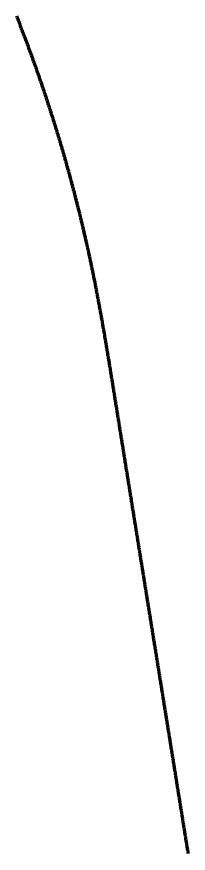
# Model space of a CAD drawing. Header units: metres. Extents: x 84843 to 90196, y 2281619 to 2289011.
# Drawn here: x 89247.4 to 89342.4, y 2283928.8 to 2284390.8 of the extents above; entities that cross this region are included whole.
import ezdxf

# ---------------------------------------------------------------- set-up
doc = ezdxf.new("R2010")
doc.units = ezdxf.units.M
doc.layers.add('Linje - 1', color=5, linetype='Continuous', lineweight=200)

msp = doc.modelspace()

# ---------------------------------------------------------------- linework, layer by layer
at = {"layer": 'Linje - 1'}
msp.add_polyline3d([(89342.36, 2283928.76, 26.86), (89342.28, 2283929.25, 26.84), (89342.2, 2283929.75, 26.82), (89342.12, 2283930.24, 26.8), (89342.04, 2283930.73, 26.78), (89341.96, 2283931.23, 26.76), (89341.88, 2283931.72, 26.74), (89341.8, 2283932.21, 26.73), (89341.72, 2283932.71, 26.71), (89341.64, 2283933.2, 26.69), (89341.56, 2283933.69, 26.67), (89341.48, 2283934.19, 26.65), (89341.4, 2283934.68, 26.63), (89341.32, 2283935.18, 26.61), (89341.24, 2283935.67, 26.59), (89341.16, 2283936.16, 26.57), (89341.08, 2283936.66, 26.55), (89341.01, 2283937.15, 26.54), (89340.93, 2283937.64, 26.52), (89340.85, 2283938.14, 26.5), (89340.77, 2283938.63, 26.48), (89340.69, 2283939.12, 26.46), (89340.61, 2283939.62, 26.44), (89340.53, 2283940.11, 26.42), (89340.45, 2283940.61, 26.4), (89340.37, 2283941.1, 26.38), (89340.29, 2283941.59, 26.36), (89340.21, 2283942.09, 26.35), (89340.13, 2283942.58, 26.33), (89340.05, 2283943.07, 26.31), (89339.97, 2283943.57, 26.29), (89339.89, 2283944.06, 26.27), (89339.81, 2283944.55, 26.25), (89339.73, 2283945.05, 26.23), (89339.65, 2283945.54, 26.21), (89339.57, 2283946.04, 26.19), (89339.49, 2283946.53, 26.17), (89339.41, 2283947.02, 26.16), (89339.34, 2283947.52, 26.14), (89339.26, 2283948.01, 26.12), (89339.18, 2283948.5, 26.1), (89339.1, 2283949, 26.08), (89339.02, 2283949.49, 26.06), (89338.94, 2283949.98, 26.04), (89338.86, 2283950.48, 26.02), (89338.78, 2283950.97, 26), (89338.7, 2283951.47, 25.98), (89338.62, 2283951.96, 25.97), (89338.54, 2283952.45, 25.95), (89338.46, 2283952.95, 25.93), (89338.38, 2283953.44, 25.91), (89338.3, 2283953.93, 25.89), (89338.22, 2283954.43, 25.87), (89338.14, 2283954.92, 25.85), (89338.06, 2283955.41, 25.83), (89337.98, 2283955.91, 25.81), (89337.9, 2283956.4, 25.79), (89337.82, 2283956.9, 25.78), (89337.74, 2283957.39, 25.76), (89337.67, 2283957.88, 25.74), (89337.59, 2283958.38, 25.72), (89337.51, 2283958.87, 25.7), (89337.43, 2283959.36, 25.68), (89337.35, 2283959.86, 25.66), (89337.27, 2283960.35, 25.64), (89337.19, 2283960.84, 25.62), (89337.11, 2283961.34, 25.6), (89337.03, 2283961.83, 25.59), (89336.95, 2283962.33, 25.57), (89336.87, 2283962.82, 25.55), (89336.79, 2283963.31, 25.53), (89336.71, 2283963.81, 25.51), (89336.63, 2283964.3, 25.49), (89336.55, 2283964.79, 25.47), (89336.47, 2283965.29, 25.45), (89336.39, 2283965.78, 25.43), (89336.31, 2283966.27, 25.41), (89336.23, 2283966.77, 25.4), (89336.15, 2283967.26, 25.38), (89336.07, 2283967.76, 25.36), (89336, 2283968.25, 25.34), (89335.92, 2283968.74, 25.32), (89335.84, 2283969.24, 25.3), (89335.76, 2283969.73, 25.28), (89335.68, 2283970.22, 25.26), (89335.6, 2283970.72, 25.24), (89335.52, 2283971.21, 25.22), (89335.44, 2283971.7, 25.21), (89335.36, 2283972.2, 25.19), (89335.28, 2283972.69, 25.17), (89335.2, 2283973.19, 25.15), (89335.12, 2283973.68, 25.13), (89335.04, 2283974.17, 25.11), (89334.96, 2283974.67, 25.09), (89334.88, 2283975.16, 25.07), (89334.8, 2283975.65, 25.05), (89334.72, 2283976.15, 25.03), (89334.64, 2283976.64, 25.02), (89334.56, 2283977.13, 25), (89334.48, 2283977.63, 24.98), (89334.4, 2283978.12, 24.96), (89334.33, 2283978.62, 24.94), (89334.25, 2283979.11, 24.92), (89334.17, 2283979.6, 24.9), (89334.09, 2283980.1, 24.88), (89334.01, 2283980.59, 24.86), (89333.93, 2283981.08, 24.84), (89333.85, 2283981.58, 24.83), (89333.77, 2283982.07, 24.81), (89333.69, 2283982.56, 24.79), (89333.61, 2283983.06, 24.77), (89333.53, 2283983.55, 24.75), (89333.45, 2283984.05, 24.73), (89333.37, 2283984.54, 24.71), (89333.29, 2283985.03, 24.69), (89333.21, 2283985.53, 24.67), (89333.13, 2283986.02, 24.65), (89333.05, 2283986.51, 24.64), (89332.97, 2283987.01, 24.62), (89332.89, 2283987.5, 24.6), (89332.81, 2283987.99, 24.58), (89332.73, 2283988.49, 24.56), (89332.66, 2283988.98, 24.54), (89332.58, 2283989.48, 24.52), (89332.5, 2283989.97, 24.5), (89332.42, 2283990.46, 24.48), (89332.34, 2283990.96, 24.46), (89332.26, 2283991.45, 24.45), (89332.18, 2283991.94, 24.43), (89332.1, 2283992.44, 24.41), (89332.02, 2283992.93, 24.39), (89331.94, 2283993.42, 24.37), (89331.86, 2283993.92, 24.35), (89331.78, 2283994.41, 24.33), (89331.7, 2283994.91, 24.31), (89331.62, 2283995.4, 24.29), (89331.54, 2283995.89, 24.27), (89331.46, 2283996.39, 24.26), (89331.38, 2283996.88, 24.24), (89331.3, 2283997.37, 24.22), (89331.22, 2283997.87, 24.2), (89331.14, 2283998.36, 24.18), (89331.06, 2283998.85, 24.16), (89330.99, 2283999.35, 24.14), (89330.91, 2283999.84, 24.12), (89330.83, 2284000.34, 24.1), (89330.75, 2284000.83, 24.08), (89330.67, 2284001.32, 24.07), (89330.59, 2284001.82, 24.05), (89330.51, 2284002.31, 24.03), (89330.43, 2284002.8, 24.01), (89330.35, 2284003.3, 23.99), (89330.27, 2284003.79, 23.97), (89330.19, 2284004.28, 23.95), (89330.11, 2284004.78, 23.93), (89330.03, 2284005.27, 23.91), (89329.95, 2284005.77, 23.89), (89329.87, 2284006.26, 23.88), (89329.79, 2284006.75, 23.86), (89329.71, 2284007.25, 23.84), (89329.63, 2284007.74, 23.82), (89329.55, 2284008.23, 23.8), (89329.47, 2284008.73, 23.78), (89329.39, 2284009.22, 23.76), (89329.32, 2284009.71, 23.74), (89329.24, 2284010.21, 23.72), (89329.16, 2284010.7, 23.7), (89329.08, 2284011.2, 23.69), (89329, 2284011.69, 23.67), (89328.92, 2284012.18, 23.65), (89328.84, 2284012.68, 23.63), (89328.76, 2284013.17, 23.61), (89328.68, 2284013.66, 23.59), (89328.6, 2284014.16, 23.57), (89328.52, 2284014.65, 23.55), (89328.44, 2284015.14, 23.53), (89328.36, 2284015.64, 23.51), (89328.28, 2284016.13, 23.5), (89328.2, 2284016.63, 23.48), (89328.12, 2284017.12, 23.46), (89328.04, 2284017.61, 23.44), (89327.96, 2284018.11, 23.42), (89327.88, 2284018.6, 23.4), (89327.8, 2284019.09, 23.38), (89327.72, 2284019.59, 23.36), (89327.65, 2284020.08, 23.34), (89327.57, 2284020.57, 23.32), (89327.49, 2284021.07, 23.31), (89327.41, 2284021.56, 23.29), (89327.33, 2284022.06, 23.27), (89327.25, 2284022.55, 23.25), (89327.17, 2284023.04, 23.23), (89327.09, 2284023.54, 23.21), (89327.01, 2284024.03, 23.19), (89326.93, 2284024.52, 23.17), (89326.85, 2284025.02, 23.15), (89326.77, 2284025.51, 23.13), (89326.69, 2284026, 23.12), (89326.61, 2284026.5, 23.1), (89326.53, 2284026.99, 23.08), (89326.45, 2284027.49, 23.06), (89326.37, 2284027.98, 23.04), (89326.29, 2284028.47, 23.02), (89326.21, 2284028.97, 23), (89326.13, 2284029.46, 22.98), (89326.05, 2284029.95, 22.96), (89325.98, 2284030.45, 22.94), (89325.9, 2284030.94, 22.93), (89325.82, 2284031.43, 22.91), (89325.74, 2284031.93, 22.89), (89325.66, 2284032.42, 22.87), (89325.58, 2284032.92, 22.85), (89325.5, 2284033.41, 22.83), (89325.42, 2284033.9, 22.81), (89325.34, 2284034.4, 22.79), (89325.26, 2284034.89, 22.77), (89325.18, 2284035.38, 22.75), (89325.1, 2284035.88, 22.74), (89325.02, 2284036.37, 22.72), (89324.94, 2284036.86, 22.7), (89324.86, 2284037.36, 22.68), (89324.78, 2284037.85, 22.66), (89324.7, 2284038.35, 22.64), (89324.62, 2284038.84, 22.62), (89324.54, 2284039.33, 22.6), (89324.46, 2284039.83, 22.58), (89324.38, 2284040.32, 22.56), (89324.31, 2284040.81, 22.55), (89324.23, 2284041.31, 22.53), (89324.15, 2284041.8, 22.51), (89324.07, 2284042.29, 22.49), (89323.99, 2284042.79, 22.47), (89323.91, 2284043.28, 22.45), (89323.83, 2284043.78, 22.43), (89323.75, 2284044.27, 22.41), (89323.67, 2284044.76, 22.39), (89323.59, 2284045.26, 22.37), (89323.51, 2284045.75, 22.36), (89323.43, 2284046.24, 22.34), (89323.35, 2284046.74, 22.32), (89323.27, 2284047.23, 22.3), (89323.19, 2284047.72, 22.28), (89323.11, 2284048.22, 22.26), (89323.03, 2284048.71, 22.24), (89322.95, 2284049.21, 22.22), (89322.87, 2284049.7, 22.2), (89322.79, 2284050.19, 22.18), (89322.71, 2284050.69, 22.17), (89322.64, 2284051.18, 22.15), (89322.56, 2284051.67, 22.13), (89322.48, 2284052.17, 22.11), (89322.4, 2284052.66, 22.09), (89322.32, 2284053.15, 22.07), (89322.24, 2284053.65, 22.05), (89322.16, 2284054.14, 22.03), (89322.08, 2284054.64, 22.01), (89322, 2284055.13, 21.99), (89321.92, 2284055.62, 21.98), (89321.84, 2284056.12, 21.96), (89321.76, 2284056.61, 21.94), (89321.68, 2284057.1, 21.92), (89321.6, 2284057.6, 21.9), (89321.52, 2284058.09, 21.88), (89321.44, 2284058.58, 21.86), (89321.36, 2284059.08, 21.84), (89321.28, 2284059.57, 21.82), (89321.2, 2284060.07, 21.8), (89321.12, 2284060.56, 21.79), (89321.04, 2284061.05, 21.77), (89320.97, 2284061.55, 21.75), (89320.89, 2284062.04, 21.73), (89320.81, 2284062.53, 21.71), (89320.73, 2284063.03, 21.69), (89320.65, 2284063.52, 21.67), (89320.57, 2284064.01, 21.65), (89320.49, 2284064.51, 21.63), (89320.41, 2284065, 21.61), (89320.33, 2284065.5, 21.6), (89320.25, 2284065.99, 21.58), (89320.17, 2284066.48, 21.56), (89320.09, 2284066.98, 21.54), (89320.01, 2284067.47, 21.52), (89319.93, 2284067.96, 21.5), (89319.85, 2284068.46, 21.48), (89319.77, 2284068.95, 21.46), (89319.69, 2284069.44, 21.44), (89319.61, 2284069.94, 21.42), (89319.53, 2284070.43, 21.41), (89319.45, 2284070.93, 21.39), (89319.37, 2284071.42, 21.37), (89319.3, 2284071.91, 21.35), (89319.22, 2284072.41, 21.33), (89319.14, 2284072.9, 21.31), (89319.06, 2284073.39, 21.29), (89318.98, 2284073.89, 21.27), (89318.9, 2284074.38, 21.25), (89318.82, 2284074.87, 21.23), (89318.74, 2284075.37, 21.22), (89318.66, 2284075.86, 21.2), (89318.58, 2284076.36, 21.18), (89318.5, 2284076.85, 21.16), (89318.42, 2284077.34, 21.14), (89318.34, 2284077.84, 21.12), (89318.26, 2284078.33, 21.1), (89318.18, 2284078.82, 21.08), (89318.1, 2284079.32, 21.06), (89318.02, 2284079.81, 21.04), (89317.94, 2284080.3, 21.03), (89317.86, 2284080.8, 21.01), (89317.78, 2284081.29, 20.99), (89317.7, 2284081.79, 20.97), (89317.63, 2284082.28, 20.95), (89317.55, 2284082.77, 20.93), (89317.47, 2284083.27, 20.91), (89317.39, 2284083.76, 20.89), (89317.31, 2284084.25, 20.87), (89317.23, 2284084.75, 20.85), (89317.15, 2284085.24, 20.84), (89317.07, 2284085.73, 20.82), (89316.99, 2284086.23, 20.8), (89316.91, 2284086.72, 20.78), (89316.83, 2284087.22, 20.76), (89316.75, 2284087.71, 20.74), (89316.67, 2284088.2, 20.72), (89316.59, 2284088.7, 20.7), (89316.51, 2284089.19, 20.68), (89316.43, 2284089.68, 20.66), (89316.35, 2284090.18, 20.65), (89316.27, 2284090.67, 20.63), (89316.19, 2284091.16, 20.61), (89316.11, 2284091.66, 20.59), (89316.03, 2284092.15, 20.57), (89315.96, 2284092.65, 20.55), (89315.88, 2284093.14, 20.53), (89315.8, 2284093.63, 20.51), (89315.72, 2284094.13, 20.49), (89315.64, 2284094.62, 20.47), (89315.56, 2284095.11, 20.46), (89315.48, 2284095.61, 20.44), (89315.4, 2284096.1, 20.42), (89315.32, 2284096.59, 20.4), (89315.24, 2284097.09, 20.38), (89315.16, 2284097.58, 20.36), (89315.08, 2284098.08, 20.34), (89315, 2284098.57, 20.32), (89314.92, 2284099.06, 20.3), (89314.84, 2284099.56, 20.28), (89314.76, 2284100.05, 20.27), (89314.68, 2284100.54, 20.25), (89314.6, 2284101.04, 20.23), (89314.52, 2284101.53, 20.21), (89314.44, 2284102.02, 20.19), (89314.36, 2284102.52, 20.17), (89314.29, 2284103.01, 20.15), (89314.21, 2284103.51, 20.13), (89314.13, 2284104, 20.11), (89314.05, 2284104.49, 20.09), (89313.97, 2284104.99, 20.08), (89313.89, 2284105.48, 20.06), (89313.81, 2284105.97, 20.04), (89313.73, 2284106.47, 20.02), (89313.65, 2284106.96, 20), (89313.57, 2284107.45, 19.98), (89313.49, 2284107.95, 19.96), (89313.41, 2284108.44, 19.94), (89313.33, 2284108.94, 19.92), (89313.25, 2284109.43, 19.9), (89313.17, 2284109.92, 19.89), (89313.09, 2284110.42, 19.87), (89313.01, 2284110.91, 19.85), (89312.93, 2284111.4, 19.83), (89312.85, 2284111.9, 19.81), (89312.77, 2284112.39, 19.79), (89312.69, 2284112.88, 19.77), (89312.62, 2284113.38, 19.75), (89312.54, 2284113.87, 19.73), (89312.46, 2284114.37, 19.71), (89312.38, 2284114.86, 19.7), (89312.3, 2284115.35, 19.68), (89312.22, 2284115.85, 19.66), (89312.14, 2284116.34, 19.64), (89312.06, 2284116.83, 19.62), (89311.98, 2284117.33, 19.6), (89311.9, 2284117.82, 19.58), (89311.82, 2284118.31, 19.56), (89311.74, 2284118.81, 19.54), (89311.66, 2284119.3, 19.52), (89311.58, 2284119.8, 19.51), (89311.5, 2284120.29, 19.49), (89311.42, 2284120.78, 19.47), (89311.34, 2284121.28, 19.45), (89311.26, 2284121.77, 19.43), (89311.18, 2284122.26, 19.41), (89311.1, 2284122.76, 19.39), (89311.02, 2284123.25, 19.37), (89310.95, 2284123.74, 19.35), (89310.87, 2284124.24, 19.33), (89310.79, 2284124.73, 19.32), (89310.71, 2284125.23, 19.3), (89310.63, 2284125.72, 19.28), (89310.55, 2284126.21, 19.26), (89310.47, 2284126.71, 19.24), (89310.39, 2284127.2, 19.22), (89310.31, 2284127.69, 19.2), (89310.23, 2284128.19, 19.18), (89310.15, 2284128.68, 19.16), (89310.07, 2284129.17, 19.14), (89309.99, 2284129.67, 19.13), (89309.91, 2284130.16, 19.11), (89309.83, 2284130.66, 19.09), (89309.75, 2284131.15, 19.07), (89309.67, 2284131.64, 19.05), (89309.59, 2284132.14, 19.03), (89309.51, 2284132.63, 19.01), (89309.43, 2284133.12, 18.99), (89309.35, 2284133.62, 18.97), (89309.28, 2284134.11, 18.95), (89309.2, 2284134.6, 18.94), (89309.12, 2284135.1, 18.92), (89309.04, 2284135.59, 18.9), (89308.96, 2284136.09, 18.88), (89308.88, 2284136.58, 18.86), (89308.8, 2284137.07, 18.84), (89308.72, 2284137.57, 18.82), (89308.64, 2284138.06, 18.8), (89308.56, 2284138.55, 18.78), (89308.48, 2284139.05, 18.76), (89308.4, 2284139.54, 18.75), (89308.32, 2284140.03, 18.73), (89308.24, 2284140.53, 18.71), (89308.16, 2284141.02, 18.69), (89308.08, 2284141.52, 18.67), (89308, 2284142.01, 18.65), (89307.92, 2284142.5, 18.63), (89307.84, 2284143, 18.61), (89307.76, 2284143.49, 18.59), (89307.68, 2284143.98, 18.57), (89307.61, 2284144.48, 18.56), (89307.53, 2284144.97, 18.54), (89307.45, 2284145.46, 18.52), (89307.37, 2284145.96, 18.5), (89307.29, 2284146.45, 18.48), (89307.21, 2284146.95, 18.46), (89307.13, 2284147.44, 18.44), (89307.05, 2284147.93, 18.42), (89306.97, 2284148.43, 18.4), (89306.89, 2284148.92, 18.38), (89306.81, 2284149.41, 18.37), (89306.73, 2284149.91, 18.35), (89306.65, 2284150.4, 18.33), (89306.57, 2284150.89, 18.31), (89306.49, 2284151.39, 18.29), (89306.41, 2284151.88, 18.27), (89306.33, 2284152.38, 18.25), (89306.25, 2284152.87, 18.23), (89306.17, 2284153.36, 18.21), (89306.09, 2284153.86, 18.19), (89306.01, 2284154.35, 18.18), (89305.94, 2284154.84, 18.16), (89305.86, 2284155.34, 18.14), (89305.78, 2284155.83, 18.12), (89305.7, 2284156.32, 18.1), (89305.62, 2284156.82, 18.08), (89305.54, 2284157.31, 18.06), (89305.46, 2284157.81, 18.04), (89305.38, 2284158.3, 18.02), (89305.3, 2284158.79, 18), (89305.22, 2284159.29, 17.99), (89305.14, 2284159.78, 17.97), (89305.06, 2284160.27, 17.95), (89304.98, 2284160.77, 17.93), (89304.9, 2284161.26, 17.91), (89304.82, 2284161.75, 17.89), (89304.74, 2284162.25, 17.87), (89304.66, 2284162.74, 17.85), (89304.58, 2284163.24, 17.83), (89304.5, 2284163.73, 17.81), (89304.42, 2284164.22, 17.8), (89304.34, 2284164.72, 17.78), (89304.27, 2284165.21, 17.76), (89304.19, 2284165.7, 17.74), (89304.11, 2284166.2, 17.72), (89304.03, 2284166.69, 17.7), (89303.95, 2284167.18, 17.68), (89303.87, 2284167.68, 17.66), (89303.79, 2284168.17, 17.64), (89303.71, 2284168.66, 17.62), (89303.63, 2284169.16, 17.61), (89303.55, 2284169.65, 17.59), (89303.47, 2284170.15, 17.57), (89303.39, 2284170.64, 17.55), (89303.31, 2284171.13, 17.53), (89303.23, 2284171.63, 17.51), (89303.15, 2284172.12, 17.49), (89303.07, 2284172.61, 17.47), (89302.99, 2284173.11, 17.45), (89302.91, 2284173.6, 17.43), (89302.83, 2284174.09, 17.42), (89302.75, 2284174.59, 17.4), (89302.67, 2284175.08, 17.38), (89302.6, 2284175.58, 17.36), (89302.52, 2284176.07, 17.34), (89302.44, 2284176.56, 17.32), (89302.36, 2284177.06, 17.3), (89302.28, 2284177.55, 17.28), (89302.2, 2284178.04, 17.26), (89302.12, 2284178.54, 17.24), (89302.04, 2284179.03, 17.23), (89301.96, 2284179.52, 17.21), (89301.88, 2284180.02, 17.19), (89301.8, 2284180.51, 17.17), (89301.72, 2284181.01, 17.15), (89301.64, 2284181.5, 17.13), (89301.56, 2284181.99, 17.11), (89301.48, 2284182.49, 17.09), (89301.4, 2284182.98, 17.07), (89301.32, 2284183.47, 17.05), (89301.24, 2284183.97, 17.04), (89301.16, 2284184.46, 17.02), (89301.08, 2284184.95, 17), (89301, 2284185.45, 16.98), (89300.92, 2284185.94, 16.96), (89300.84, 2284186.44, 16.94), (89300.77, 2284186.93, 16.92), (89300.69, 2284187.42, 16.9), (89300.61, 2284187.92, 16.88), (89300.53, 2284188.41, 16.86), (89300.45, 2284188.9, 16.85), (89300.37, 2284189.4, 16.83), (89300.29, 2284189.89, 16.81), (89300.21, 2284190.38, 16.79), (89300.13, 2284190.88, 16.77), (89300.05, 2284191.37, 16.75), (89299.97, 2284191.87, 16.73), (89299.89, 2284192.36, 16.71), (89299.81, 2284192.85, 16.69), (89299.73, 2284193.35, 16.67), (89299.65, 2284193.84, 16.66), (89299.56, 2284194.33, 16.64), (89299.48, 2284194.83, 16.62), (89299.4, 2284195.32, 16.6), (89299.32, 2284195.81, 16.58), (89299.24, 2284196.31, 16.56), (89299.16, 2284196.8, 16.54), (89299.08, 2284197.29, 16.52), (89299, 2284197.79, 16.5), (89298.92, 2284198.28, 16.48), (89298.84, 2284198.77, 16.47), (89298.76, 2284199.27, 16.45), (89298.68, 2284199.76, 16.43), (89298.59, 2284200.25, 16.41), (89298.51, 2284200.75, 16.39), (89298.43, 2284201.24, 16.37), (89298.35, 2284201.73, 16.35), (89298.27, 2284202.23, 16.33), (89298.19, 2284202.72, 16.31), (89298.11, 2284203.21, 16.29), (89298.02, 2284203.71, 16.28), (89297.94, 2284204.2, 16.26), (89297.86, 2284204.69, 16.24), (89297.78, 2284205.19, 16.22), (89297.69, 2284205.68, 16.2), (89297.61, 2284206.17, 16.18), (89297.53, 2284206.67, 16.16), (89297.45, 2284207.16, 16.14), (89297.36, 2284207.65, 16.12), (89297.28, 2284208.15, 16.1), (89297.2, 2284208.64, 16.09), (89297.12, 2284209.13, 16.07), (89297.03, 2284209.62, 16.05), (89296.95, 2284210.12, 16.03), (89296.86, 2284210.61, 16.01), (89296.78, 2284211.1, 15.99), (89296.7, 2284211.6, 15.97), (89296.61, 2284212.09, 15.95), (89296.53, 2284212.58, 15.93), (89296.45, 2284213.07, 15.91), (89296.36, 2284213.57, 15.9), (89296.28, 2284214.06, 15.88), (89296.19, 2284214.55, 15.86), (89296.11, 2284215.05, 15.84), (89296.02, 2284215.54, 15.82), (89295.94, 2284216.03, 15.8), (89295.85, 2284216.52, 15.78), (89295.77, 2284217.02, 15.76), (89295.68, 2284217.51, 15.74), (89295.59, 2284218, 15.72), (89295.51, 2284218.49, 15.71), (89295.42, 2284218.99, 15.69), (89295.34, 2284219.48, 15.67), (89295.25, 2284219.97, 15.65), (89295.16, 2284220.46, 15.63), (89295.08, 2284220.96, 15.61), (89294.99, 2284221.45, 15.59), (89294.9, 2284221.94, 15.57), (89294.82, 2284222.43, 15.55), (89294.73, 2284222.93, 15.53), (89294.64, 2284223.42, 15.52), (89294.55, 2284223.91, 15.5), (89294.46, 2284224.4, 15.48), (89294.38, 2284224.89, 15.46), (89294.29, 2284225.39, 15.44), (89294.2, 2284225.88, 15.42), (89294.11, 2284226.37, 15.4), (89294.02, 2284226.86, 15.38), (89293.93, 2284227.36, 15.36), (89293.84, 2284227.85, 15.34), (89293.75, 2284228.34, 15.33), (89293.66, 2284228.83, 15.31), (89293.57, 2284229.32, 15.29), (89293.48, 2284229.81, 15.27), (89293.39, 2284230.31, 15.25), (89293.3, 2284230.8, 15.23), (89293.21, 2284231.29, 15.21), (89293.12, 2284231.78, 15.19), (89293.03, 2284232.27, 15.17), (89292.94, 2284232.76, 15.15), (89292.84, 2284233.26, 15.14), (89292.75, 2284233.75, 15.12), (89292.66, 2284234.24, 15.1), (89292.57, 2284234.73, 15.08), (89292.47, 2284235.22, 15.06), (89292.38, 2284235.71, 15.04), (89292.29, 2284236.2, 15.02), (89292.2, 2284236.7, 15), (89292.1, 2284237.19, 14.98), (89292.01, 2284237.68, 14.96), (89291.91, 2284238.17, 14.95), (89291.82, 2284238.66, 14.93), (89291.72, 2284239.15, 14.91), (89291.63, 2284239.64, 14.89), (89291.53, 2284240.13, 14.87), (89291.44, 2284240.62, 14.85), (89291.34, 2284241.11, 14.83), (89291.25, 2284241.6, 14.81), (89291.15, 2284242.09, 14.79), (89291.05, 2284242.59, 14.77), (89290.96, 2284243.08, 14.76), (89290.86, 2284243.57, 14.74), (89290.76, 2284244.06, 14.72), (89290.66, 2284244.55, 14.7), (89290.57, 2284245.04, 14.68), (89290.47, 2284245.53, 14.66), (89290.37, 2284246.02, 14.64), (89290.27, 2284246.51, 14.62), (89290.17, 2284247, 14.6), (89290.07, 2284247.49, 14.58), (89289.97, 2284247.98, 14.57), (89289.87, 2284248.47, 14.55), (89289.77, 2284248.96, 14.53), (89289.67, 2284249.45, 14.51), (89289.57, 2284249.94, 14.49), (89289.47, 2284250.43, 14.47), (89289.37, 2284250.92, 14.45), (89289.27, 2284251.41, 14.43), (89289.17, 2284251.9, 14.41), (89289.06, 2284252.39, 14.39), (89288.96, 2284252.87, 14.38), (89288.86, 2284253.36, 14.36), (89288.76, 2284253.85, 14.34), (89288.65, 2284254.34, 14.32), (89288.55, 2284254.83, 14.3), (89288.44, 2284255.32, 14.28), (89288.34, 2284255.81, 14.26), (89288.24, 2284256.3, 14.24), (89288.13, 2284256.79, 14.22), (89288.03, 2284257.28, 14.2), (89287.92, 2284257.77, 14.19), (89287.81, 2284258.25, 14.17), (89287.71, 2284258.74, 14.15), (89287.6, 2284259.23, 14.13), (89287.5, 2284259.72, 14.11), (89287.39, 2284260.21, 14.09), (89287.28, 2284260.7, 14.07), (89287.17, 2284261.18, 14.05), (89287.07, 2284261.67, 14.03), (89286.96, 2284262.16, 14.01), (89286.85, 2284262.65, 14), (89286.74, 2284263.14, 13.98), (89286.63, 2284263.63, 13.96), (89286.52, 2284264.11, 13.94), (89286.41, 2284264.6, 13.92), (89286.3, 2284265.09, 13.9), (89286.19, 2284265.58, 13.88), (89286.08, 2284266.06, 13.86), (89285.97, 2284266.55, 13.84), (89285.86, 2284267.04, 13.82), (89285.75, 2284267.53, 13.81), (89285.64, 2284268.01, 13.79), (89285.53, 2284268.5, 13.77), (89285.42, 2284268.99, 13.75), (89285.3, 2284269.48, 13.73), (89285.19, 2284269.96, 13.71), (89285.08, 2284270.45, 13.69), (89284.97, 2284270.94, 13.67), (89284.85, 2284271.42, 13.65), (89284.74, 2284271.91, 13.63), (89284.62, 2284272.4, 13.62), (89284.51, 2284272.89, 13.6), (89284.4, 2284273.37, 13.58), (89284.28, 2284273.86, 13.56), (89284.17, 2284274.35, 13.54), (89284.05, 2284274.83, 13.52), (89283.93, 2284275.32, 13.5), (89283.82, 2284275.8, 13.48), (89283.7, 2284276.29, 13.46), (89283.59, 2284276.78, 13.44), (89283.47, 2284277.26, 13.43), (89283.35, 2284277.75, 13.41), (89283.23, 2284278.24, 13.39), (89283.12, 2284278.72, 13.37), (89283, 2284279.21, 13.35), (89282.88, 2284279.69, 13.33), (89282.76, 2284280.18, 13.31), (89282.64, 2284280.66, 13.29), (89282.52, 2284281.15, 13.27), (89282.4, 2284281.64, 13.25), (89282.28, 2284282.12, 13.24), (89282.16, 2284282.61, 13.22), (89282.04, 2284283.09, 13.2), (89281.92, 2284283.58, 13.18), (89281.8, 2284284.06, 13.16), (89281.68, 2284284.55, 13.14), (89281.56, 2284285.03, 13.12), (89281.44, 2284285.52, 13.1), (89281.32, 2284286, 13.08), (89281.19, 2284286.49, 13.06), (89281.07, 2284286.97, 13.05), (89280.95, 2284287.46, 13.03), (89280.83, 2284287.94, 13.01), (89280.7, 2284288.43, 12.99), (89280.58, 2284288.91, 12.97), (89280.45, 2284289.39, 12.95), (89280.33, 2284289.88, 12.93), (89280.21, 2284290.36, 12.91), (89280.08, 2284290.85, 12.89), (89279.96, 2284291.33, 12.87), (89279.83, 2284291.81, 12.86), (89279.7, 2284292.3, 12.84), (89279.58, 2284292.78, 12.82), (89279.45, 2284293.27, 12.8), (89279.33, 2284293.75, 12.78), (89279.2, 2284294.23, 12.76), (89279.07, 2284294.72, 12.74), (89278.94, 2284295.2, 12.72), (89278.82, 2284295.68, 12.7), (89278.69, 2284296.17, 12.69), (89278.56, 2284296.65, 12.67), (89278.43, 2284297.13, 12.65), (89278.3, 2284297.62, 12.63), (89278.17, 2284298.1, 12.61), (89278.04, 2284298.58, 12.59), (89277.92, 2284299.07, 12.58), (89277.79, 2284299.55, 12.56), (89277.65, 2284300.03, 12.54), (89277.52, 2284300.51, 12.52), (89277.39, 2284301, 12.5), (89277.26, 2284301.48, 12.48), (89277.13, 2284301.96, 12.47), (89277, 2284302.44, 12.45), (89276.87, 2284302.93, 12.43), (89276.74, 2284303.41, 12.41), (89276.6, 2284303.89, 12.39), (89276.47, 2284304.37, 12.38), (89276.34, 2284304.85, 12.36), (89276.2, 2284305.34, 12.34), (89276.07, 2284305.82, 12.32), (89275.94, 2284306.3, 12.31), (89275.8, 2284306.78, 12.29), (89275.67, 2284307.26, 12.27), (89275.53, 2284307.74, 12.25), (89275.4, 2284308.23, 12.24), (89275.26, 2284308.71, 12.22), (89275.13, 2284309.19, 12.2), (89274.99, 2284309.67, 12.18), (89274.85, 2284310.15, 12.17), (89274.72, 2284310.63, 12.15), (89274.58, 2284311.11, 12.13), (89274.44, 2284311.59, 12.12), (89274.31, 2284312.07, 12.1), (89274.17, 2284312.56, 12.08), (89274.03, 2284313.04, 12.07), (89273.89, 2284313.52, 12.05), (89273.75, 2284314, 12.03), (89273.62, 2284314.48, 12.02), (89273.48, 2284314.96, 12), (89273.34, 2284315.44, 11.98), (89273.2, 2284315.92, 11.97), (89273.06, 2284316.4, 11.95), (89272.92, 2284316.88, 11.93), (89272.78, 2284317.36, 11.92), (89272.64, 2284317.84, 11.9), (89272.5, 2284318.32, 11.88), (89272.35, 2284318.8, 11.87), (89272.21, 2284319.28, 11.85), (89272.07, 2284319.76, 11.83), (89271.93, 2284320.24, 11.82), (89271.79, 2284320.71, 11.8), (89271.64, 2284321.19, 11.79), (89271.5, 2284321.67, 11.77), (89271.36, 2284322.15, 11.75), (89271.21, 2284322.63, 11.74), (89271.07, 2284323.11, 11.72), (89270.93, 2284323.59, 11.71), (89270.78, 2284324.07, 11.69), (89270.64, 2284324.55, 11.68), (89270.49, 2284325.02, 11.66), (89270.35, 2284325.5, 11.64), (89270.2, 2284325.98, 11.63), (89270.05, 2284326.46, 11.61), (89269.91, 2284326.94, 11.6), (89269.76, 2284327.42, 11.58), (89269.62, 2284327.89, 11.57), (89269.47, 2284328.37, 11.55), (89269.32, 2284328.85, 11.54), (89269.17, 2284329.33, 11.52), (89269.03, 2284329.8, 11.51), (89268.88, 2284330.28, 11.49), (89268.73, 2284330.76, 11.48), (89268.58, 2284331.24, 11.46), (89268.43, 2284331.71, 11.45), (89268.28, 2284332.19, 11.43), (89268.13, 2284332.67, 11.42), (89267.98, 2284333.15, 11.4), (89267.83, 2284333.62, 11.39), (89267.68, 2284334.1, 11.37), (89267.53, 2284334.58, 11.36), (89267.38, 2284335.05, 11.34), (89267.23, 2284335.53, 11.33), (89267.08, 2284336.01, 11.31), (89266.93, 2284336.48, 11.3), (89266.78, 2284336.96, 11.29), (89266.62, 2284337.44, 11.27), (89266.47, 2284337.91, 11.26), (89266.32, 2284338.39, 11.24), (89266.17, 2284338.86, 11.23), (89266.01, 2284339.34, 11.21), (89265.86, 2284339.82, 11.2), (89265.7, 2284340.29, 11.19), (89265.55, 2284340.77, 11.17), (89265.4, 2284341.24, 11.16), (89265.24, 2284341.72, 11.14), (89265.09, 2284342.19, 11.13), (89264.93, 2284342.67, 11.12), (89264.77, 2284343.14, 11.1), (89264.62, 2284343.62, 11.09), (89264.46, 2284344.09, 11.08), (89264.31, 2284344.57, 11.06), (89264.15, 2284345.04, 11.05), (89263.99, 2284345.52, 11.03), (89263.84, 2284345.99, 11.02), (89263.68, 2284346.47, 11.01), (89263.52, 2284346.94, 10.99), (89263.36, 2284347.42, 10.98), (89263.2, 2284347.89, 10.97), (89263.04, 2284348.36, 10.95), (89262.89, 2284348.84, 10.94), (89262.73, 2284349.31, 10.93), (89262.57, 2284349.79, 10.92), (89262.41, 2284350.26, 10.9), (89262.25, 2284350.73, 10.89), (89262.09, 2284351.21, 10.88), (89261.93, 2284351.68, 10.86), (89261.76, 2284352.15, 10.85), (89261.6, 2284352.63, 10.84), (89261.44, 2284353.1, 10.83), (89261.28, 2284353.57, 10.81), (89261.12, 2284354.05, 10.8), (89260.96, 2284354.52, 10.79), (89260.79, 2284354.99, 10.78), (89260.63, 2284355.47, 10.76), (89260.47, 2284355.94, 10.75), (89260.3, 2284356.41, 10.74), (89260.14, 2284356.88, 10.73), (89259.98, 2284357.36, 10.71), (89259.81, 2284357.83, 10.7), (89259.65, 2284358.3, 10.69), (89259.48, 2284358.77, 10.68), (89259.32, 2284359.24, 10.67), (89259.15, 2284359.72, 10.65), (89258.99, 2284360.19, 10.64), (89258.82, 2284360.66, 10.63), (89258.65, 2284361.13, 10.62), (89258.49, 2284361.6, 10.61), (89258.32, 2284362.07, 10.59), (89258.15, 2284362.54, 10.58), (89257.99, 2284363.02, 10.57), (89257.82, 2284363.49, 10.56), (89257.65, 2284363.96, 10.55), (89257.48, 2284364.43, 10.54), (89257.32, 2284364.9, 10.53), (89257.15, 2284365.37, 10.51), (89256.98, 2284365.84, 10.5), (89256.81, 2284366.31, 10.49), (89256.64, 2284366.78, 10.48), (89256.47, 2284367.25, 10.47), (89256.3, 2284367.72, 10.46), (89256.13, 2284368.19, 10.45), (89255.96, 2284368.66, 10.44), (89255.79, 2284369.13, 10.42), (89255.62, 2284369.6, 10.41), (89255.44, 2284370.07, 10.4), (89255.27, 2284370.54, 10.39), (89255.1, 2284371.01, 10.38), (89254.93, 2284371.48, 10.37), (89254.76, 2284371.95, 10.36), (89254.58, 2284372.42, 10.35), (89254.41, 2284372.89, 10.34), (89254.24, 2284373.36, 10.33), (89254.06, 2284373.83, 10.32), (89253.89, 2284374.29, 10.31), (89253.71, 2284374.76, 10.3), (89253.54, 2284375.23, 10.29), (89253.37, 2284375.7, 10.28), (89253.19, 2284376.17, 10.27), (89253.01, 2284376.64, 10.26), (89252.84, 2284377.1, 10.25), (89252.66, 2284377.57, 10.24), (89252.49, 2284378.04, 10.23), (89252.31, 2284378.51, 10.22), (89252.13, 2284378.98, 10.21), (89251.96, 2284379.44, 10.2), (89251.78, 2284379.91, 10.19), (89251.6, 2284380.38, 10.18), (89251.42, 2284380.85, 10.17), (89251.25, 2284381.31, 10.16), (89251.07, 2284381.78, 10.15), (89250.89, 2284382.25, 10.14), (89250.71, 2284382.71, 10.13), (89250.53, 2284383.18, 10.12), (89250.35, 2284383.65, 10.11), (89250.17, 2284384.11, 10.1), (89249.99, 2284384.58, 10.09), (89249.81, 2284385.05, 10.08), (89249.63, 2284385.51, 10.07), (89249.45, 2284385.98, 10.06), (89249.27, 2284386.45, 10.05), (89249.09, 2284386.91, 10.04), (89248.91, 2284387.38, 10.04), (89248.72, 2284387.84, 10.03), (89248.54, 2284388.31, 10.02), (89248.36, 2284388.77, 10.01), (89248.18, 2284389.24, 10), (89247.99, 2284389.71, 9.99), (89247.81, 2284390.17, 9.98), (89247.63, 2284390.64, 9.97), (89247.44, 2284391.1, 9.97)], dxfattribs=at)

doc.saveas('drawing.dxf')
